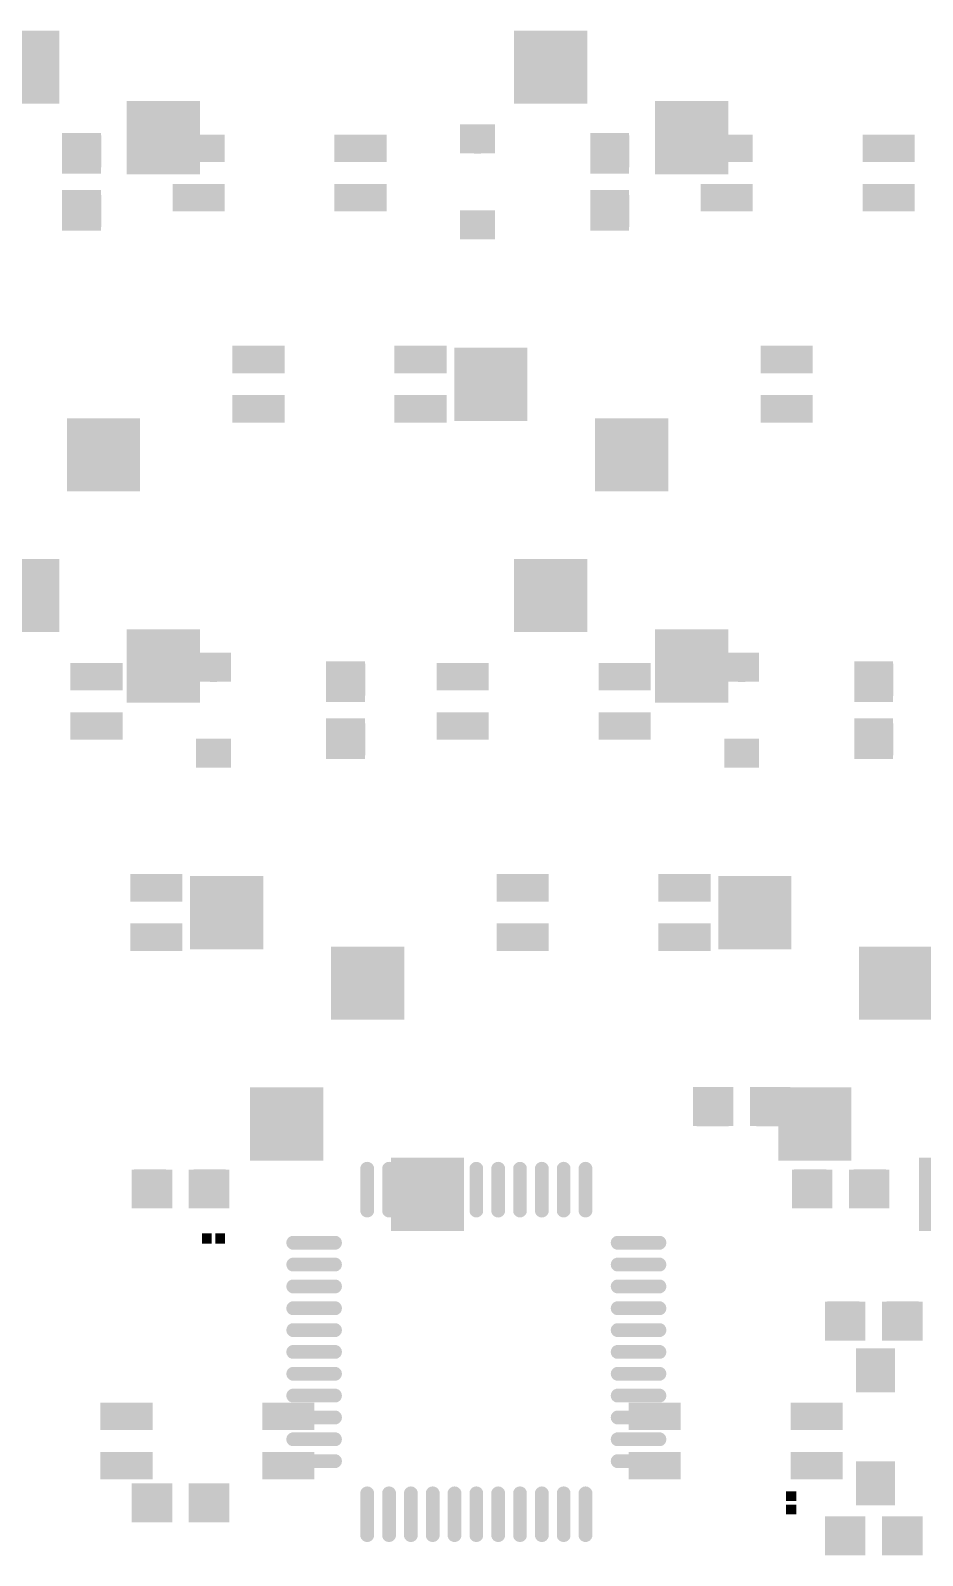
# Model space of a CAD drawing. Extents: x -401 to 1070, y -422 to 1263.
# Drawn here: x 590.9 to 623, y -299.4 to -244.5 of the extents above; entities that cross this region are included whole.
import ezdxf

# ---------------------------------------------------------------- set-up
doc = ezdxf.new("R2010")
doc.units = 0
doc.header["$MEASUREMENT"] = 0
for name, color, linetype, true_color in [('BottomLayer', 5, 'Continuous', 0x0000ff), ('BottomPasteMaskLayer', 7, 'Continuous', 0x800000), ('BottomSolderMaskLayer', 7, 'Continuous', 0xaa00ff), ('Document', 7, 'Continuous', 0xffffff)]:
    doc.layers.add(name, color=color, linetype=linetype, true_color=true_color)

msp = doc.modelspace()

# ---------------------------------------------------------------- hatches: boundary and pattern name
at = {"layer": 'BottomLayer'}
for points in [[(589.31, -244.508), (591.85, -244.508), (591.85, -247.048), (589.31, -247.048)], [(608.361, -244.508), (610.901, -244.508), (610.901, -247.048), (608.361, -247.048)], [(594.391, -247.048), (596.931, -247.048), (596.931, -249.588), (594.391, -249.588)], [(613.441, -247.048), (615.981, -247.048), (615.981, -249.588), (613.441, -249.588)], [(606.392, -247.862), (606.392, -248.862), (607.592, -248.862), (607.592, -247.862)], [(592.03, -249.587), (593.38, -249.587), (593.38, -248.177), (592.03, -248.177)], [(596.038, -248.261), (597.816, -248.261), (597.816, -249.15), (596.038, -249.15)], [(601.88, -248.261), (603.658, -248.261), (603.658, -249.15), (601.88, -249.15)], [(611.08, -249.587), (612.43, -249.587), (612.43, -248.177), (611.08, -248.177)], [(615.089, -248.261), (616.867, -248.261), (616.867, -249.15), (615.089, -249.15)], [(620.931, -248.261), (622.709, -248.261), (622.709, -249.15), (620.931, -249.15)], [(596.038, -250.039), (597.816, -250.039), (597.816, -250.928), (596.038, -250.928)], [(601.88, -250.039), (603.658, -250.039), (603.658, -250.928), (601.88, -250.928)], [(615.089, -250.039), (616.867, -250.039), (616.867, -250.928), (615.089, -250.928)], [(620.931, -250.039), (622.709, -250.039), (622.709, -250.928), (620.931, -250.928)], [(592.03, -250.237), (593.38, -250.237), (593.38, -251.647), (592.03, -251.647)], [(611.08, -250.237), (612.43, -250.237), (612.43, -251.647), (611.08, -251.647)], [(606.392, -250.962), (606.392, -251.962), (607.592, -251.962), (607.592, -250.962)], [(598.201, -255.875), (599.979, -255.875), (599.979, -256.764), (598.201, -256.764)], [(604.043, -255.875), (605.821, -255.875), (605.821, -256.764), (604.043, -256.764)], [(606.198, -255.945), (608.738, -255.945), (608.738, -258.485), (606.198, -258.485)], [(617.251, -255.875), (619.029, -255.875), (619.029, -256.764), (617.251, -256.764)], [(598.201, -257.653), (599.979, -257.653), (599.979, -258.542), (598.201, -258.542)], [(604.043, -257.653), (605.821, -257.653), (605.821, -258.542), (604.043, -258.542)], [(617.251, -257.653), (619.029, -257.653), (619.029, -258.542), (617.251, -258.542)], [(592.228, -258.485), (594.768, -258.485), (594.768, -261.025), (592.228, -261.025)], [(611.279, -258.485), (613.819, -258.485), (613.819, -261.025), (611.279, -261.025)], [(589.31, -263.558), (591.85, -263.558), (591.85, -266.098), (589.31, -266.098)], [(608.361, -263.558), (610.901, -263.558), (610.901, -266.098), (608.361, -266.098)], [(594.391, -266.098), (596.931, -266.098), (596.931, -268.638), (594.391, -268.638)], [(613.441, -266.098), (615.981, -266.098), (615.981, -268.638), (613.441, -268.638)], [(596.867, -266.913), (596.867, -267.913), (598.067, -267.913), (598.067, -266.913)], [(615.918, -266.913), (615.918, -267.913), (617.118, -267.913), (617.118, -266.913)], [(592.355, -267.312), (594.133, -267.312), (594.133, -268.201), (592.355, -268.201)], [(601.555, -268.638), (602.905, -268.638), (602.905, -267.228), (601.555, -267.228)], [(605.564, -267.312), (607.342, -267.312), (607.342, -268.201), (605.564, -268.201)], [(611.406, -267.312), (613.184, -267.312), (613.184, -268.201), (611.406, -268.201)], [(620.605, -268.638), (621.955, -268.638), (621.955, -267.228), (620.605, -267.228)], [(592.355, -269.09), (594.133, -269.09), (594.133, -269.979), (592.355, -269.979)], [(601.555, -269.288), (602.905, -269.288), (602.905, -270.698), (601.555, -270.698)], [(605.564, -269.09), (607.342, -269.09), (607.342, -269.979), (605.564, -269.979)], [(611.406, -269.09), (613.184, -269.09), (613.184, -269.979), (611.406, -269.979)], [(620.605, -269.288), (621.955, -269.288), (621.955, -270.698), (620.605, -270.698)], [(596.867, -270.013), (596.867, -271.013), (598.067, -271.013), (598.067, -270.013)], [(615.918, -270.013), (615.918, -271.013), (617.118, -271.013), (617.118, -270.013)], [(594.517, -274.925), (596.295, -274.925), (596.295, -275.814), (594.517, -275.814)], [(596.673, -274.995), (599.213, -274.995), (599.213, -277.535), (596.673, -277.535)], [(607.726, -274.925), (609.504, -274.925), (609.504, -275.814), (607.726, -275.814)], [(613.568, -274.925), (615.346, -274.925), (615.346, -275.814), (613.568, -275.814)], [(615.724, -274.995), (618.264, -274.995), (618.264, -277.535), (615.724, -277.535)], [(594.517, -276.703), (596.295, -276.703), (596.295, -277.592), (594.517, -277.592)], [(607.726, -276.703), (609.504, -276.703), (609.504, -277.592), (607.726, -277.592)], [(613.568, -276.703), (615.346, -276.703), (615.346, -277.592), (613.568, -277.592)], [(601.754, -277.535), (604.294, -277.535), (604.294, -280.075), (601.754, -280.075)], [(620.804, -277.535), (623.344, -277.535), (623.344, -280.075), (620.804, -280.075)], [(616.193, -282.576), (616.193, -283.926), (614.783, -283.926), (614.783, -282.576)], [(616.843, -282.576), (616.843, -283.926), (618.253, -283.926), (618.253, -282.576)], [(598.835, -282.609), (601.375, -282.609), (601.375, -285.149), (598.835, -285.149)], [(617.886, -282.609), (620.426, -282.609), (620.426, -285.149), (617.886, -285.149)], [(603.231, -286.976, -0.785398), (602.79, -286.976), (602.79, -285.522, -0.785398), (603.231, -285.522)], [(604.018, -286.976, -0.785398), (603.578, -286.976), (603.578, -285.522, -0.785398), (604.018, -285.522)], [(603.916, -285.149), (606.456, -285.149), (606.456, -287.689), (603.916, -287.689)], [(604.806, -286.976, -0.785398), (604.365, -286.976), (604.365, -285.522, -0.785398), (604.806, -285.522)], [(605.593, -286.976, -0.785398), (605.152, -286.976), (605.152, -285.522, -0.785398), (605.593, -285.522)], [(606.381, -286.976, -0.785398), (605.94, -286.976), (605.94, -285.522, -0.785398), (606.381, -285.522)], [(607.168, -286.976, -0.785398), (606.727, -286.976), (606.727, -285.522, -0.785398), (607.168, -285.522)], [(607.955, -286.976, -0.785398), (607.515, -286.976), (607.515, -285.522, -0.785398), (607.955, -285.522)], [(608.743, -286.976, -0.785398), (608.302, -286.976), (608.302, -285.522, -0.785398), (608.743, -285.522)], [(609.53, -286.976, -0.785398), (609.089, -286.976), (609.089, -285.522, -0.785398), (609.53, -285.522)], [(610.318, -286.976, -0.785398), (609.877, -286.976), (609.877, -285.522, -0.785398), (610.318, -285.522)], [(611.105, -286.976, -0.785398), (610.664, -286.976), (610.664, -285.522, -0.785398), (611.105, -285.522)], [(622.966, -285.149), (625.506, -285.149), (625.506, -287.689), (622.966, -287.689)], [(595.952, -286.902), (595.952, -285.552), (594.542, -285.552), (594.542, -286.902)], [(596.602, -286.902), (596.602, -285.552), (598.012, -285.552), (598.012, -286.902)], [(619.765, -286.902), (619.765, -285.552), (618.355, -285.552), (618.355, -286.902)], [(620.415, -286.902), (620.415, -285.552), (621.825, -285.552), (621.825, -286.902)], [(597.377, -288.175), (597.377, -287.851), (597.074, -287.851), (597.074, -288.175)], [(597.557, -288.175), (597.557, -287.851), (597.86, -287.851), (597.86, -288.175)], [(600.369, -288.384, -0.785398), (600.369, -287.943), (601.823, -287.943, -0.785398), (601.823, -288.384)], [(612.072, -288.384, -0.785398), (612.072, -287.943), (613.526, -287.943, -0.785398), (613.526, -288.384)], [(600.369, -289.171, -0.785398), (600.369, -288.73), (601.823, -288.73, -0.785398), (601.823, -289.171)], [(612.072, -289.171, -0.785398), (612.072, -288.73), (613.526, -288.73, -0.785398), (613.526, -289.171)], [(600.369, -289.958, -0.785398), (600.369, -289.517), (601.823, -289.517, -0.785398), (601.823, -289.958)], [(612.072, -289.958, -0.785398), (612.072, -289.517), (613.526, -289.517, -0.785398), (613.526, -289.958)], [(600.369, -290.746, -0.785398), (600.369, -290.305), (601.823, -290.305, -0.785398), (601.823, -290.746)], [(612.072, -290.746, -0.785398), (612.072, -290.305), (613.526, -290.305, -0.785398), (613.526, -290.746)], [(620.955, -291.665), (620.955, -290.315), (619.545, -290.315), (619.545, -291.665)], [(621.605, -291.665), (621.605, -290.315), (623.015, -290.315), (623.015, -291.665)], [(600.369, -291.533, -0.785398), (600.369, -291.092), (601.823, -291.092, -0.785398), (601.823, -291.533)], [(612.072, -291.533, -0.785398), (612.072, -291.092), (613.526, -291.092, -0.785398), (613.526, -291.533)], [(600.369, -292.321, -0.785398), (600.369, -291.88), (601.823, -291.88, -0.785398), (601.823, -292.321)], [(612.072, -292.321, -0.785398), (612.072, -291.88), (613.526, -291.88, -0.785398), (613.526, -292.321)], [(622.029, -293.53), (620.669, -293.53), (620.669, -292), (622.029, -292)], [(600.369, -293.108, -0.785398), (600.369, -292.667), (601.823, -292.667, -0.785398), (601.823, -293.108)], [(612.072, -293.108, -0.785398), (612.072, -292.667), (613.526, -292.667, -0.785398), (613.526, -293.108)], [(600.369, -293.895, -0.785398), (600.369, -293.454), (601.823, -293.454, -0.785398), (601.823, -293.895)], [(612.072, -293.895, -0.785398), (612.072, -293.454), (613.526, -293.454, -0.785398), (613.526, -293.895)], [(593.438, -293.975), (595.216, -293.975), (595.216, -294.864), (593.438, -294.864)], [(599.28, -293.975), (601.058, -293.975), (601.058, -294.864), (599.28, -294.864)], [(612.488, -293.975), (614.266, -293.975), (614.266, -294.864), (612.488, -294.864)], [(618.33, -293.975), (620.108, -293.975), (620.108, -294.864), (618.33, -294.864)], [(600.369, -294.683, -0.785398), (600.369, -294.242), (601.823, -294.242, -0.785398), (601.823, -294.683)], [(612.072, -294.683, -0.785398), (612.072, -294.242), (613.526, -294.242, -0.785398), (613.526, -294.683)], [(600.369, -295.47, -0.785398), (600.369, -295.029), (601.823, -295.029, -0.785398), (601.823, -295.47)], [(612.072, -295.47, -0.785398), (612.072, -295.029), (613.526, -295.029, -0.785398), (613.526, -295.47)], [(593.438, -295.753), (595.216, -295.753), (595.216, -296.642), (593.438, -296.642)], [(599.28, -295.753), (601.058, -295.753), (601.058, -296.642), (599.28, -296.642)], [(612.488, -295.753), (614.266, -295.753), (614.266, -296.642), (612.488, -296.642)], [(618.33, -295.753), (620.108, -295.753), (620.108, -296.642), (618.33, -296.642)], [(600.369, -296.258, -0.785398), (600.369, -295.817), (601.823, -295.817, -0.785398), (601.823, -296.258)], [(612.072, -296.258, -0.785398), (612.072, -295.817), (613.526, -295.817, -0.785398), (613.526, -296.258)], [(622.029, -296.07), (620.669, -296.07), (620.669, -297.6), (622.029, -297.6)], [(595.952, -296.863), (595.952, -298.213), (594.542, -298.213), (594.542, -296.863)], [(596.602, -296.863), (596.602, -298.213), (598.012, -298.213), (598.012, -296.863)], [(603.231, -298.679, -0.785398), (602.79, -298.679), (602.79, -297.224, -0.785398), (603.231, -297.224)], [(604.018, -298.679, -0.785398), (603.578, -298.679), (603.578, -297.224, -0.785398), (604.018, -297.224)], [(604.806, -298.679, -0.785398), (604.365, -298.679), (604.365, -297.224, -0.785398), (604.806, -297.224)], [(605.593, -298.679, -0.785398), (605.152, -298.679), (605.152, -297.224, -0.785398), (605.593, -297.224)], [(606.381, -298.679, -0.785398), (605.94, -298.679), (605.94, -297.224, -0.785398), (606.381, -297.224)], [(607.168, -298.679, -0.785398), (606.727, -298.679), (606.727, -297.224, -0.785398), (607.168, -297.224)], [(607.955, -298.679, -0.785398), (607.515, -298.679), (607.515, -297.224, -0.785398), (607.955, -297.224)], [(608.743, -298.679, -0.785398), (608.302, -298.679), (608.302, -297.224, -0.785398), (608.743, -297.224)], [(609.53, -298.679, -0.785398), (609.089, -298.679), (609.089, -297.224, -0.785398), (609.53, -297.224)], [(610.318, -298.679, -0.785398), (609.877, -298.679), (609.877, -297.224, -0.785398), (610.318, -297.224)], [(611.105, -298.679, -0.785398), (610.664, -298.679), (610.664, -297.224, -0.785398), (611.105, -297.224)], [(618.142, -297.448), (618.466, -297.448), (618.466, -297.145), (618.142, -297.145)], [(618.142, -297.628), (618.466, -297.628), (618.466, -297.931), (618.142, -297.931)], [(620.955, -298.054), (620.955, -299.404), (619.545, -299.404), (619.545, -298.054)], [(621.605, -298.054), (621.605, -299.404), (623.015, -299.404), (623.015, -298.054)]]:
    msp.add_hatch(color=256, dxfattribs=at).paths.add_polyline_path(points)
at = {"layer": 'BottomPasteMaskLayer'}
for points in [[(589.31, -244.508), (591.85, -244.508), (591.85, -247.048), (589.31, -247.048)], [(608.361, -244.508), (610.901, -244.508), (610.901, -247.048), (608.361, -247.048)], [(594.391, -247.048), (596.931, -247.048), (596.931, -249.588), (594.391, -249.588)], [(613.441, -247.048), (615.981, -247.048), (615.981, -249.588), (613.441, -249.588)], [(606.392, -247.862), (606.392, -248.862), (607.592, -248.862), (607.592, -247.862)], [(592.085, -249.437), (592.505, -249.437), (592.505, -248.992), (592.955, -248.992), (592.955, -249.432), (593.365, -249.437), (593.415, -249.387), (593.415, -248.237), (593.365, -248.187), (592.085, -248.187), (592.035, -248.237), (592.035, -249.387)], [(596.038, -248.261), (597.816, -248.261), (597.816, -249.15), (596.038, -249.15)], [(601.88, -248.261), (603.658, -248.261), (603.658, -249.15), (601.88, -249.15)], [(611.135, -249.437), (611.555, -249.437), (611.555, -248.992), (612.005, -248.992), (612.005, -249.432), (612.415, -249.437), (612.465, -249.387), (612.465, -248.237), (612.415, -248.187), (611.135, -248.187), (611.085, -248.237), (611.085, -249.387)], [(615.089, -248.261), (616.867, -248.261), (616.867, -249.15), (615.089, -249.15)], [(620.931, -248.261), (622.709, -248.261), (622.709, -249.15), (620.931, -249.15)], [(596.038, -250.039), (597.816, -250.039), (597.816, -250.928), (596.038, -250.928)], [(601.88, -250.039), (603.658, -250.039), (603.658, -250.928), (601.88, -250.928)], [(615.089, -250.039), (616.867, -250.039), (616.867, -250.928), (615.089, -250.928)], [(620.931, -250.039), (622.709, -250.039), (622.709, -250.928), (620.931, -250.928)], [(592.085, -251.587), (593.365, -251.587), (593.415, -251.537), (593.415, -250.387), (593.365, -250.337), (592.955, -250.332), (592.955, -250.782), (592.505, -250.782), (592.505, -250.342), (592.085, -250.337), (592.035, -250.387), (592.035, -251.537)], [(611.135, -251.587), (612.415, -251.587), (612.465, -251.537), (612.465, -250.387), (612.415, -250.337), (612.005, -250.332), (612.005, -250.782), (611.555, -250.782), (611.555, -250.342), (611.135, -250.337), (611.085, -250.387), (611.085, -251.537)], [(606.392, -250.962), (606.392, -251.962), (607.592, -251.962), (607.592, -250.962)], [(598.201, -255.875), (599.979, -255.875), (599.979, -256.764), (598.201, -256.764)], [(604.043, -255.875), (605.821, -255.875), (605.821, -256.764), (604.043, -256.764)], [(606.198, -255.945), (608.738, -255.945), (608.738, -258.485), (606.198, -258.485)], [(617.251, -255.875), (619.029, -255.875), (619.029, -256.764), (617.251, -256.764)], [(598.201, -257.653), (599.979, -257.653), (599.979, -258.542), (598.201, -258.542)], [(604.043, -257.653), (605.821, -257.653), (605.821, -258.542), (604.043, -258.542)], [(617.251, -257.653), (619.029, -257.653), (619.029, -258.542), (617.251, -258.542)], [(592.228, -258.485), (594.768, -258.485), (594.768, -261.025), (592.228, -261.025)], [(611.279, -258.485), (613.819, -258.485), (613.819, -261.025), (611.279, -261.025)], [(589.31, -263.558), (591.85, -263.558), (591.85, -266.098), (589.31, -266.098)], [(608.361, -263.558), (610.901, -263.558), (610.901, -266.098), (608.361, -266.098)], [(594.391, -266.098), (596.931, -266.098), (596.931, -268.638), (594.391, -268.638)], [(613.441, -266.098), (615.981, -266.098), (615.981, -268.638), (613.441, -268.638)], [(596.867, -266.913), (596.867, -267.913), (598.067, -267.913), (598.067, -266.913)], [(615.918, -266.913), (615.918, -267.913), (617.118, -267.913), (617.118, -266.913)], [(592.355, -267.312), (594.133, -267.312), (594.133, -268.201), (592.355, -268.201)], [(601.61, -268.488), (602.03, -268.488), (602.03, -268.043), (602.48, -268.043), (602.48, -268.483), (602.89, -268.488), (602.94, -268.438), (602.94, -267.288), (602.89, -267.238), (601.61, -267.238), (601.56, -267.288), (601.56, -268.438)], [(605.564, -267.312), (607.342, -267.312), (607.342, -268.201), (605.564, -268.201)], [(611.406, -267.312), (613.184, -267.312), (613.184, -268.201), (611.406, -268.201)], [(620.66, -268.488), (621.08, -268.488), (621.08, -268.043), (621.53, -268.043), (621.53, -268.483), (621.94, -268.488), (621.99, -268.438), (621.99, -267.288), (621.94, -267.238), (620.66, -267.238), (620.61, -267.288), (620.61, -268.438)], [(592.355, -269.09), (594.133, -269.09), (594.133, -269.979), (592.355, -269.979)], [(601.61, -270.638), (602.89, -270.638), (602.94, -270.588), (602.94, -269.438), (602.89, -269.388), (602.48, -269.383), (602.48, -269.833), (602.03, -269.833), (602.03, -269.393), (601.61, -269.388), (601.56, -269.438), (601.56, -270.588)], [(605.564, -269.09), (607.342, -269.09), (607.342, -269.979), (605.564, -269.979)], [(611.406, -269.09), (613.184, -269.09), (613.184, -269.979), (611.406, -269.979)], [(620.66, -270.638), (621.94, -270.638), (621.99, -270.588), (621.99, -269.438), (621.94, -269.388), (621.53, -269.383), (621.53, -269.833), (621.08, -269.833), (621.08, -269.393), (620.66, -269.388), (620.61, -269.438), (620.61, -270.588)], [(596.867, -270.013), (596.867, -271.013), (598.067, -271.013), (598.067, -270.013)], [(615.918, -270.013), (615.918, -271.013), (617.118, -271.013), (617.118, -270.013)], [(594.517, -274.925), (596.295, -274.925), (596.295, -275.814), (594.517, -275.814)], [(596.673, -274.995), (599.213, -274.995), (599.213, -277.535), (596.673, -277.535)], [(607.726, -274.925), (609.504, -274.925), (609.504, -275.814), (607.726, -275.814)], [(613.568, -274.925), (615.346, -274.925), (615.346, -275.814), (613.568, -275.814)], [(615.724, -274.995), (618.264, -274.995), (618.264, -277.535), (615.724, -277.535)], [(594.517, -276.703), (596.295, -276.703), (596.295, -277.592), (594.517, -277.592)], [(607.726, -276.703), (609.504, -276.703), (609.504, -277.592), (607.726, -277.592)], [(613.568, -276.703), (615.346, -276.703), (615.346, -277.592), (613.568, -277.592)], [(601.754, -277.535), (604.294, -277.535), (604.294, -280.075), (601.754, -280.075)], [(620.804, -277.535), (623.344, -277.535), (623.344, -280.075), (620.804, -280.075)], [(614.843, -282.631), (614.843, -283.911), (614.893, -283.961), (616.043, -283.961), (616.093, -283.911), (616.098, -283.501), (615.648, -283.501), (615.648, -283.051), (616.088, -283.051), (616.093, -282.631), (616.043, -282.581), (614.893, -282.581)], [(616.993, -282.631), (616.993, -283.051), (617.438, -283.051), (617.438, -283.501), (616.998, -283.501), (616.993, -283.911), (617.043, -283.961), (618.193, -283.961), (618.243, -283.911), (618.243, -282.631), (618.193, -282.581), (617.043, -282.581)], [(598.835, -282.609), (601.375, -282.609), (601.375, -285.149), (598.835, -285.149)], [(617.886, -282.609), (620.426, -282.609), (620.426, -285.149), (617.886, -285.149)], [(603.231, -286.976, -0.785398), (602.79, -286.976), (602.79, -285.522, -0.785398), (603.231, -285.522)], [(604.018, -286.976, -0.785398), (603.578, -286.976), (603.578, -285.522, -0.785398), (604.018, -285.522)], [(603.916, -285.149), (606.456, -285.149), (606.456, -287.689), (603.916, -287.689)], [(604.806, -286.976, -0.785398), (604.365, -286.976), (604.365, -285.522, -0.785398), (604.806, -285.522)], [(605.593, -286.976, -0.785398), (605.152, -286.976), (605.152, -285.522, -0.785398), (605.593, -285.522)], [(606.381, -286.976, -0.785398), (605.94, -286.976), (605.94, -285.522, -0.785398), (606.381, -285.522)], [(607.168, -286.976, -0.785398), (606.727, -286.976), (606.727, -285.522, -0.785398), (607.168, -285.522)], [(607.955, -286.976, -0.785398), (607.515, -286.976), (607.515, -285.522, -0.785398), (607.955, -285.522)], [(608.743, -286.976, -0.785398), (608.302, -286.976), (608.302, -285.522, -0.785398), (608.743, -285.522)], [(609.53, -286.976, -0.785398), (609.089, -286.976), (609.089, -285.522, -0.785398), (609.53, -285.522)], [(610.318, -286.976, -0.785398), (609.877, -286.976), (609.877, -285.522, -0.785398), (610.318, -285.522)], [(611.105, -286.976, -0.785398), (610.664, -286.976), (610.664, -285.522, -0.785398), (611.105, -285.522)], [(622.966, -285.149), (625.506, -285.149), (625.506, -287.689), (622.966, -287.689)], [(595.802, -286.847), (595.802, -286.427), (595.357, -286.427), (595.357, -285.977), (595.797, -285.977), (595.802, -285.567), (595.752, -285.517), (594.602, -285.517), (594.552, -285.567), (594.552, -286.847), (594.602, -286.897), (595.752, -286.897)], [(597.952, -286.847), (597.952, -285.567), (597.902, -285.517), (596.752, -285.517), (596.702, -285.567), (596.697, -285.977), (597.147, -285.977), (597.147, -286.427), (596.707, -286.427), (596.702, -286.847), (596.752, -286.897), (597.902, -286.897)], [(619.615, -286.847), (619.615, -286.427), (619.17, -286.427), (619.17, -285.977), (619.61, -285.977), (619.615, -285.567), (619.565, -285.517), (618.415, -285.517), (618.365, -285.567), (618.365, -286.847), (618.415, -286.897), (619.565, -286.897)], [(621.765, -286.847), (621.765, -285.567), (621.715, -285.517), (620.565, -285.517), (620.515, -285.567), (620.51, -285.977), (620.96, -285.977), (620.96, -286.427), (620.52, -286.427), (620.515, -286.847), (620.565, -286.897), (621.715, -286.897)], [(597.386, -288.151), (597.386, -287.875), (597.362, -287.851), (597.098, -287.851), (597.074, -287.875), (597.074, -288.151), (597.098, -288.175), (597.362, -288.175)], [(597.548, -288.151), (597.548, -287.875), (597.572, -287.851), (597.836, -287.851), (597.86, -287.875), (597.86, -288.151), (597.836, -288.175), (597.572, -288.175)], [(600.369, -288.384, -0.785398), (600.369, -287.943), (601.823, -287.943, -0.785398), (601.823, -288.384)], [(612.072, -288.384, -0.785398), (612.072, -287.943), (613.526, -287.943, -0.785398), (613.526, -288.384)], [(600.369, -289.171, -0.785398), (600.369, -288.73), (601.823, -288.73, -0.785398), (601.823, -289.171)], [(612.072, -289.171, -0.785398), (612.072, -288.73), (613.526, -288.73, -0.785398), (613.526, -289.171)], [(600.369, -289.958, -0.785398), (600.369, -289.517), (601.823, -289.517, -0.785398), (601.823, -289.958)], [(612.072, -289.958, -0.785398), (612.072, -289.517), (613.526, -289.517, -0.785398), (613.526, -289.958)], [(600.369, -290.746, -0.785398), (600.369, -290.305), (601.823, -290.305, -0.785398), (601.823, -290.746)], [(612.072, -290.746, -0.785398), (612.072, -290.305), (613.526, -290.305, -0.785398), (613.526, -290.746)], [(620.805, -291.61), (620.805, -291.19), (620.36, -291.19), (620.36, -290.74), (620.8, -290.74), (620.805, -290.33), (620.755, -290.28), (619.605, -290.28), (619.555, -290.33), (619.555, -291.61), (619.605, -291.66), (620.755, -291.66)], [(622.955, -291.61), (622.955, -290.33), (622.905, -290.28), (621.755, -290.28), (621.705, -290.33), (621.7, -290.74), (622.15, -290.74), (622.15, -291.19), (621.71, -291.19), (621.705, -291.61), (621.755, -291.66), (622.905, -291.66)], [(600.369, -291.533, -0.785398), (600.369, -291.092), (601.823, -291.092, -0.785398), (601.823, -291.533)], [(612.072, -291.533, -0.785398), (612.072, -291.092), (613.526, -291.092, -0.785398), (613.526, -291.533)], [(600.369, -292.321, -0.785398), (600.369, -291.88), (601.823, -291.88, -0.785398), (601.823, -292.321)], [(612.072, -292.321, -0.785398), (612.072, -291.88), (613.526, -291.88, -0.785398), (613.526, -292.321)], [(622.029, -293.53), (620.669, -293.53), (620.669, -292), (622.029, -292)], [(600.369, -293.108, -0.785398), (600.369, -292.667), (601.823, -292.667, -0.785398), (601.823, -293.108)], [(612.072, -293.108, -0.785398), (612.072, -292.667), (613.526, -292.667, -0.785398), (613.526, -293.108)], [(600.369, -293.895, -0.785398), (600.369, -293.454), (601.823, -293.454, -0.785398), (601.823, -293.895)], [(612.072, -293.895, -0.785398), (612.072, -293.454), (613.526, -293.454, -0.785398), (613.526, -293.895)], [(593.438, -293.975), (595.216, -293.975), (595.216, -294.864), (593.438, -294.864)], [(599.28, -293.975), (601.058, -293.975), (601.058, -294.864), (599.28, -294.864)], [(612.488, -293.975), (614.266, -293.975), (614.266, -294.864), (612.488, -294.864)], [(618.33, -293.975), (620.108, -293.975), (620.108, -294.864), (618.33, -294.864)], [(600.369, -294.683, -0.785398), (600.369, -294.242), (601.823, -294.242, -0.785398), (601.823, -294.683)], [(612.072, -294.683, -0.785398), (612.072, -294.242), (613.526, -294.242, -0.785398), (613.526, -294.683)], [(600.369, -295.47, -0.785398), (600.369, -295.029), (601.823, -295.029, -0.785398), (601.823, -295.47)], [(612.072, -295.47, -0.785398), (612.072, -295.029), (613.526, -295.029, -0.785398), (613.526, -295.47)], [(593.438, -295.753), (595.216, -295.753), (595.216, -296.642), (593.438, -296.642)], [(599.28, -295.753), (601.058, -295.753), (601.058, -296.642), (599.28, -296.642)], [(612.488, -295.753), (614.266, -295.753), (614.266, -296.642), (612.488, -296.642)], [(618.33, -295.753), (620.108, -295.753), (620.108, -296.642), (618.33, -296.642)], [(600.369, -296.258, -0.785398), (600.369, -295.817), (601.823, -295.817, -0.785398), (601.823, -296.258)], [(612.072, -296.258, -0.785398), (612.072, -295.817), (613.526, -295.817, -0.785398), (613.526, -296.258)], [(622.029, -296.07), (620.669, -296.07), (620.669, -297.6), (622.029, -297.6)], [(594.601, -296.918), (594.601, -298.198), (594.652, -298.248), (595.802, -298.248), (595.852, -298.198), (595.857, -297.788), (595.407, -297.788), (595.407, -297.338), (595.847, -297.338), (595.852, -296.918), (595.802, -296.868), (594.652, -296.868)], [(596.752, -296.918), (596.752, -297.338), (597.197, -297.338), (597.197, -297.788), (596.757, -297.788), (596.752, -298.198), (596.802, -298.248), (597.952, -298.248), (598.002, -298.198), (598.002, -296.918), (597.952, -296.868), (596.802, -296.868)], [(603.231, -298.679, -0.785398), (602.79, -298.679), (602.79, -297.224, -0.785398), (603.231, -297.224)], [(604.018, -298.679, -0.785398), (603.578, -298.679), (603.578, -297.224, -0.785398), (604.018, -297.224)], [(604.806, -298.679, -0.785398), (604.365, -298.679), (604.365, -297.224, -0.785398), (604.806, -297.224)], [(605.593, -298.679, -0.785398), (605.152, -298.679), (605.152, -297.224, -0.785398), (605.593, -297.224)], [(606.381, -298.679, -0.785398), (605.94, -298.679), (605.94, -297.224, -0.785398), (606.381, -297.224)], [(607.168, -298.679, -0.785398), (606.727, -298.679), (606.727, -297.224, -0.785398), (607.168, -297.224)], [(607.955, -298.679, -0.785398), (607.515, -298.679), (607.515, -297.224, -0.785398), (607.955, -297.224)], [(608.743, -298.679, -0.785398), (608.302, -298.679), (608.302, -297.224, -0.785398), (608.743, -297.224)], [(609.53, -298.679, -0.785398), (609.089, -298.679), (609.089, -297.224, -0.785398), (609.53, -297.224)], [(610.318, -298.679, -0.785398), (609.877, -298.679), (609.877, -297.224, -0.785398), (610.318, -297.224)], [(611.105, -298.679, -0.785398), (610.664, -298.679), (610.664, -297.224, -0.785398), (611.105, -297.224)], [(618.166, -297.457), (618.442, -297.457), (618.466, -297.433), (618.466, -297.169), (618.442, -297.145), (618.166, -297.145), (618.142, -297.169), (618.142, -297.433)], [(618.166, -297.619), (618.442, -297.619), (618.466, -297.643), (618.466, -297.908), (618.442, -297.931), (618.166, -297.931), (618.142, -297.908), (618.142, -297.643)], [(619.605, -298.109), (619.605, -299.389), (619.655, -299.439), (620.805, -299.439), (620.855, -299.389), (620.86, -298.979), (620.41, -298.979), (620.41, -298.529), (620.85, -298.529), (620.855, -298.109), (620.805, -298.059), (619.655, -298.059)], [(621.755, -298.109), (621.755, -298.529), (622.2, -298.529), (622.2, -298.979), (621.76, -298.979), (621.755, -299.389), (621.805, -299.439), (622.955, -299.439), (623.005, -299.389), (623.005, -298.109), (622.955, -298.059), (621.805, -298.059)]]:
    msp.add_hatch(color=256, dxfattribs=at).paths.add_polyline_path(points)
at = {"layer": 'BottomSolderMaskLayer'}
for points in [[(589.259, -244.457), (591.901, -244.457), (591.901, -247.099), (589.259, -247.099)], [(608.31, -244.457), (610.951, -244.457), (610.951, -247.099), (608.31, -247.099)], [(594.34, -246.997), (596.981, -246.997), (596.981, -249.639), (594.34, -249.639)], [(613.39, -246.997), (616.032, -246.997), (616.032, -249.639), (613.39, -249.639)], [(606.362, -247.841), (606.362, -248.884), (607.623, -248.884), (607.623, -247.841)], [(592.005, -249.614), (593.404, -249.614), (593.404, -248.151), (592.005, -248.151)], [(595.988, -248.211), (597.867, -248.211), (597.867, -249.201), (595.988, -249.201)], [(601.83, -248.211), (603.709, -248.211), (603.709, -249.201), (601.83, -249.201)], [(611.056, -249.614), (612.454, -249.614), (612.454, -248.151), (611.056, -248.151)], [(615.038, -248.211), (616.918, -248.211), (616.918, -249.201), (615.038, -249.201)], [(620.88, -248.211), (622.76, -248.211), (622.76, -249.201), (620.88, -249.201)], [(595.988, -249.989), (597.867, -249.989), (597.867, -250.979), (595.988, -250.979)], [(601.83, -249.989), (603.709, -249.989), (603.709, -250.979), (601.83, -250.979)], [(615.038, -249.989), (616.918, -249.989), (616.918, -250.979), (615.038, -250.979)], [(620.88, -249.989), (622.76, -249.989), (622.76, -250.979), (620.88, -250.979)], [(592.005, -250.211), (593.404, -250.211), (593.404, -251.674), (592.005, -251.674)], [(611.056, -250.211), (612.454, -250.211), (612.454, -251.674), (611.056, -251.674)], [(606.362, -250.941), (606.362, -251.983), (607.623, -251.983), (607.623, -250.941)], [(598.15, -255.824), (600.029, -255.824), (600.029, -256.814), (598.15, -256.814)], [(603.992, -255.824), (605.871, -255.824), (605.871, -256.814), (603.992, -256.814)], [(606.148, -255.894), (608.789, -255.894), (608.789, -258.536), (606.148, -258.536)], [(617.2, -255.824), (619.08, -255.824), (619.08, -256.814), (617.2, -256.814)], [(598.15, -257.602), (600.029, -257.602), (600.029, -258.592), (598.15, -258.592)], [(603.992, -257.602), (605.871, -257.602), (605.871, -258.592), (603.992, -258.592)], [(617.2, -257.602), (619.08, -257.602), (619.08, -258.592), (617.2, -258.592)], [(592.178, -258.434), (594.819, -258.434), (594.819, -261.076), (592.178, -261.076)], [(611.228, -258.434), (613.87, -258.434), (613.87, -261.076), (611.228, -261.076)], [(589.259, -263.507), (591.901, -263.507), (591.901, -266.149), (589.259, -266.149)], [(608.31, -263.507), (610.951, -263.507), (610.951, -266.149), (608.31, -266.149)], [(594.34, -266.047), (596.981, -266.047), (596.981, -268.689), (594.34, -268.689)], [(613.39, -266.047), (616.032, -266.047), (616.032, -268.689), (613.39, -268.689)], [(596.837, -266.892), (596.837, -267.934), (598.098, -267.934), (598.098, -266.892)], [(601.53, -268.664), (602.929, -268.664), (602.929, -267.201), (601.53, -267.201)], [(615.887, -266.892), (615.887, -267.934), (617.148, -267.934), (617.148, -266.892)], [(620.581, -268.664), (621.98, -268.664), (621.98, -267.201), (620.581, -267.201)], [(592.304, -267.261), (594.184, -267.261), (594.184, -268.252), (592.304, -268.252)], [(605.513, -267.261), (607.392, -267.261), (607.392, -268.252), (605.513, -268.252)], [(611.355, -267.261), (613.234, -267.261), (613.234, -268.252), (611.355, -268.252)], [(592.304, -269.039), (594.184, -269.039), (594.184, -270.03), (592.304, -270.03)], [(601.53, -269.261), (602.929, -269.261), (602.929, -270.724), (601.53, -270.724)], [(605.513, -269.039), (607.392, -269.039), (607.392, -270.03), (605.513, -270.03)], [(611.355, -269.039), (613.234, -269.039), (613.234, -270.03), (611.355, -270.03)], [(620.581, -269.261), (621.98, -269.261), (621.98, -270.724), (620.581, -270.724)], [(596.837, -269.992), (596.837, -271.034), (598.098, -271.034), (598.098, -269.992)], [(615.887, -269.992), (615.887, -271.034), (617.148, -271.034), (617.148, -269.992)], [(594.467, -274.874), (596.346, -274.874), (596.346, -275.865), (594.467, -275.865)], [(607.675, -274.874), (609.555, -274.874), (609.555, -275.865), (607.675, -275.865)], [(613.517, -274.874), (615.397, -274.874), (615.397, -275.865), (613.517, -275.865)], [(596.622, -274.945), (599.264, -274.945), (599.264, -277.586), (596.622, -277.586)], [(615.673, -274.945), (618.314, -274.945), (618.314, -277.586), (615.673, -277.586)], [(594.467, -276.652), (596.346, -276.652), (596.346, -277.643), (594.467, -277.643)], [(607.675, -276.652), (609.555, -276.652), (609.555, -277.643), (607.675, -277.643)], [(613.517, -276.652), (615.397, -276.652), (615.397, -277.643), (613.517, -277.643)], [(601.703, -277.485), (604.344, -277.485), (604.344, -280.126), (601.703, -280.126)], [(620.753, -277.485), (623.395, -277.485), (623.395, -280.126), (620.753, -280.126)], [(598.785, -282.558), (601.426, -282.558), (601.426, -285.199), (598.785, -285.199)], [(616.218, -282.55), (616.218, -283.951), (614.757, -283.951), (614.757, -282.55)], [(616.817, -282.55), (616.817, -283.951), (618.278, -283.951), (618.278, -282.55)], [(617.835, -282.558), (620.477, -282.558), (620.477, -285.199), (617.835, -285.199)], [(603.256, -287.06, -0.785398), (602.765, -287.06), (602.765, -285.438, -0.785398), (603.256, -285.438)], [(604.044, -287.06, -0.785398), (603.552, -287.06), (603.552, -285.438, -0.785398), (604.044, -285.438)], [(603.865, -285.098), (606.507, -285.098), (606.507, -287.739), (603.865, -287.739)], [(604.831, -287.06, -0.785398), (604.34, -287.06), (604.34, -285.438, -0.785398), (604.831, -285.438)], [(605.619, -287.06, -0.785398), (605.127, -287.06), (605.127, -285.438, -0.785398), (605.619, -285.438)], [(606.406, -287.06, -0.785398), (605.914, -287.06), (605.914, -285.438, -0.785398), (606.406, -285.438)], [(607.193, -287.06, -0.785398), (606.702, -287.06), (606.702, -285.438, -0.785398), (607.193, -285.438)], [(607.981, -287.06, -0.785398), (607.489, -287.06), (607.489, -285.438, -0.785398), (607.981, -285.438)], [(608.768, -287.06, -0.785398), (608.277, -287.06), (608.277, -285.438, -0.785398), (608.768, -285.438)], [(609.556, -287.06, -0.785398), (609.064, -287.06), (609.064, -285.438, -0.785398), (609.556, -285.438)], [(610.343, -287.06, -0.785398), (609.851, -287.06), (609.851, -285.438, -0.785398), (610.343, -285.438)], [(611.13, -287.06, -0.785398), (610.639, -287.06), (610.639, -285.438, -0.785398), (611.13, -285.438)], [(622.915, -285.098), (625.557, -285.098), (625.557, -287.739), (622.915, -287.739)], [(595.977, -286.928), (595.977, -285.527), (594.516, -285.527), (594.516, -286.928)], [(596.576, -286.928), (596.576, -285.527), (598.037, -285.527), (598.037, -286.928)], [(619.79, -286.928), (619.79, -285.527), (618.329, -285.527), (618.329, -286.928)], [(620.389, -286.928), (620.389, -285.527), (621.85, -285.527), (621.85, -286.928)], [(597.403, -288.201), (597.403, -287.826), (597.049, -287.826), (597.049, -288.201)], [(597.532, -288.201), (597.532, -287.826), (597.886, -287.826), (597.886, -288.201)], [(600.285, -288.409, -0.785398), (600.285, -287.917), (601.907, -287.917, -0.785398), (601.907, -288.409)], [(611.988, -288.409, -0.785398), (611.988, -287.917), (613.61, -287.917, -0.785398), (613.61, -288.409)], [(600.285, -289.196, -0.785398), (600.285, -288.705), (601.907, -288.705, -0.785398), (601.907, -289.196)], [(611.988, -289.196, -0.785398), (611.988, -288.705), (613.61, -288.705, -0.785398), (613.61, -289.196)], [(600.285, -289.984, -0.785398), (600.285, -289.492), (601.907, -289.492, -0.785398), (601.907, -289.984)], [(611.988, -289.984, -0.785398), (611.988, -289.492), (613.61, -289.492, -0.785398), (613.61, -289.984)], [(600.285, -290.771, -0.785398), (600.285, -290.279), (601.907, -290.279, -0.785398), (601.907, -290.771)], [(611.988, -290.771, -0.785398), (611.988, -290.279), (613.61, -290.279, -0.785398), (613.61, -290.771)], [(620.981, -291.69), (620.981, -290.289), (619.52, -290.289), (619.52, -291.69)], [(621.58, -291.69), (621.58, -290.289), (623.041, -290.289), (623.041, -291.69)], [(600.285, -291.559, -0.785398), (600.285, -291.067), (601.907, -291.067, -0.785398), (601.907, -291.559)], [(611.988, -291.559, -0.785398), (611.988, -291.067), (613.61, -291.067, -0.785398), (613.61, -291.559)], [(600.285, -292.346, -0.785398), (600.285, -291.854), (601.907, -291.854, -0.785398), (601.907, -292.346)], [(611.988, -292.346, -0.785398), (611.988, -291.854), (613.61, -291.854, -0.785398), (613.61, -292.346)], [(622.051, -293.559), (620.646, -293.559), (620.646, -291.972), (622.051, -291.972)], [(600.285, -293.133, -0.785398), (600.285, -292.642), (601.907, -292.642, -0.785398), (601.907, -293.133)], [(611.988, -293.133, -0.785398), (611.988, -292.642), (613.61, -292.642, -0.785398), (613.61, -293.133)], [(600.285, -293.921, -0.785398), (600.285, -293.429), (601.907, -293.429, -0.785398), (601.907, -293.921)], [(611.988, -293.921, -0.785398), (611.988, -293.429), (613.61, -293.429, -0.785398), (613.61, -293.921)], [(593.387, -293.925), (595.267, -293.925), (595.267, -294.915), (593.387, -294.915)], [(599.229, -293.925), (601.109, -293.925), (601.109, -294.915), (599.229, -294.915)], [(612.438, -293.925), (614.317, -293.925), (614.317, -294.915), (612.438, -294.915)], [(618.28, -293.925), (620.159, -293.925), (620.159, -294.915), (618.28, -294.915)], [(600.285, -294.708, -0.785398), (600.285, -294.216), (601.907, -294.216, -0.785398), (601.907, -294.708)], [(611.988, -294.708, -0.785398), (611.988, -294.216), (613.61, -294.216, -0.785398), (613.61, -294.708)], [(600.285, -295.496, -0.785398), (600.285, -295.004), (601.907, -295.004, -0.785398), (601.907, -295.496)], [(611.988, -295.496, -0.785398), (611.988, -295.004), (613.61, -295.004, -0.785398), (613.61, -295.496)], [(593.387, -295.703), (595.267, -295.703), (595.267, -296.693), (593.387, -296.693)], [(599.229, -295.703), (601.109, -295.703), (601.109, -296.693), (599.229, -296.693)], [(600.285, -296.283, -0.785398), (600.285, -295.791), (601.907, -295.791, -0.785398), (601.907, -296.283)], [(611.988, -296.283, -0.785398), (611.988, -295.791), (613.61, -295.791, -0.785398), (613.61, -296.283)], [(612.438, -295.703), (614.317, -295.703), (614.317, -296.693), (612.438, -296.693)], [(618.28, -295.703), (620.159, -295.703), (620.159, -296.693), (618.28, -296.693)], [(622.051, -296.042), (620.646, -296.042), (620.646, -297.629), (622.051, -297.629)], [(595.977, -296.838), (595.977, -298.239), (594.516, -298.239), (594.516, -296.838)], [(596.576, -296.838), (596.576, -298.239), (598.037, -298.239), (598.037, -296.838)], [(603.256, -298.762, -0.785398), (602.765, -298.762), (602.765, -297.141, -0.785398), (603.256, -297.141)], [(604.044, -298.762, -0.785398), (603.552, -298.762), (603.552, -297.141, -0.785398), (604.044, -297.141)], [(604.831, -298.762, -0.785398), (604.34, -298.762), (604.34, -297.141, -0.785398), (604.831, -297.141)], [(605.619, -298.762, -0.785398), (605.127, -298.762), (605.127, -297.141, -0.785398), (605.619, -297.141)], [(606.406, -298.762, -0.785398), (605.914, -298.762), (605.914, -297.141, -0.785398), (606.406, -297.141)], [(607.193, -298.762, -0.785398), (606.702, -298.762), (606.702, -297.141, -0.785398), (607.193, -297.141)], [(607.981, -298.762, -0.785398), (607.489, -298.762), (607.489, -297.141, -0.785398), (607.981, -297.141)], [(608.768, -298.762, -0.785398), (608.277, -298.762), (608.277, -297.141, -0.785398), (608.768, -297.141)], [(609.556, -298.762, -0.785398), (609.064, -298.762), (609.064, -297.141, -0.785398), (609.556, -297.141)], [(610.343, -298.762, -0.785398), (609.851, -298.762), (609.851, -297.141, -0.785398), (610.343, -297.141)], [(611.13, -298.762, -0.785398), (610.639, -298.762), (610.639, -297.141, -0.785398), (611.13, -297.141)], [(618.114, -297.472), (618.493, -297.472), (618.493, -297.121), (618.114, -297.121)], [(618.114, -297.605), (618.493, -297.605), (618.493, -297.955), (618.114, -297.955)], [(620.981, -298.029), (620.981, -299.429), (619.52, -299.429), (619.52, -298.029)], [(621.58, -298.029), (621.58, -299.429), (623.041, -299.429), (623.041, -298.029)]]:
    msp.add_hatch(color=256, dxfattribs=at).paths.add_polyline_path(points)
at = {"layer": 'Document'}
for points in [[(606.865, -248.007), (606.865, -248.896), (607.119, -248.896), (607.119, -248.007)], [(606.865, -251.055), (606.865, -251.944), (607.119, -251.944), (607.119, -251.055)], [(607.429, -251.384), (606.54, -251.384), (606.54, -251.638), (607.429, -251.638)], [(597.34, -267.058), (597.34, -267.947), (597.594, -267.947), (597.594, -267.058)], [(616.391, -267.058), (616.391, -267.947), (616.645, -267.947), (616.645, -267.058)], [(597.904, -270.434), (597.015, -270.434), (597.015, -270.688), (597.904, -270.688)], [(597.34, -270.106), (597.34, -270.995), (597.594, -270.995), (597.594, -270.106)], [(616.954, -270.434), (616.065, -270.434), (616.065, -270.688), (616.954, -270.688)], [(616.391, -270.106), (616.391, -270.995), (616.645, -270.995), (616.645, -270.106)]]:
    msp.add_hatch(color=256, dxfattribs=at).paths.add_polyline_path(points)

doc.saveas('drawing.dxf')
